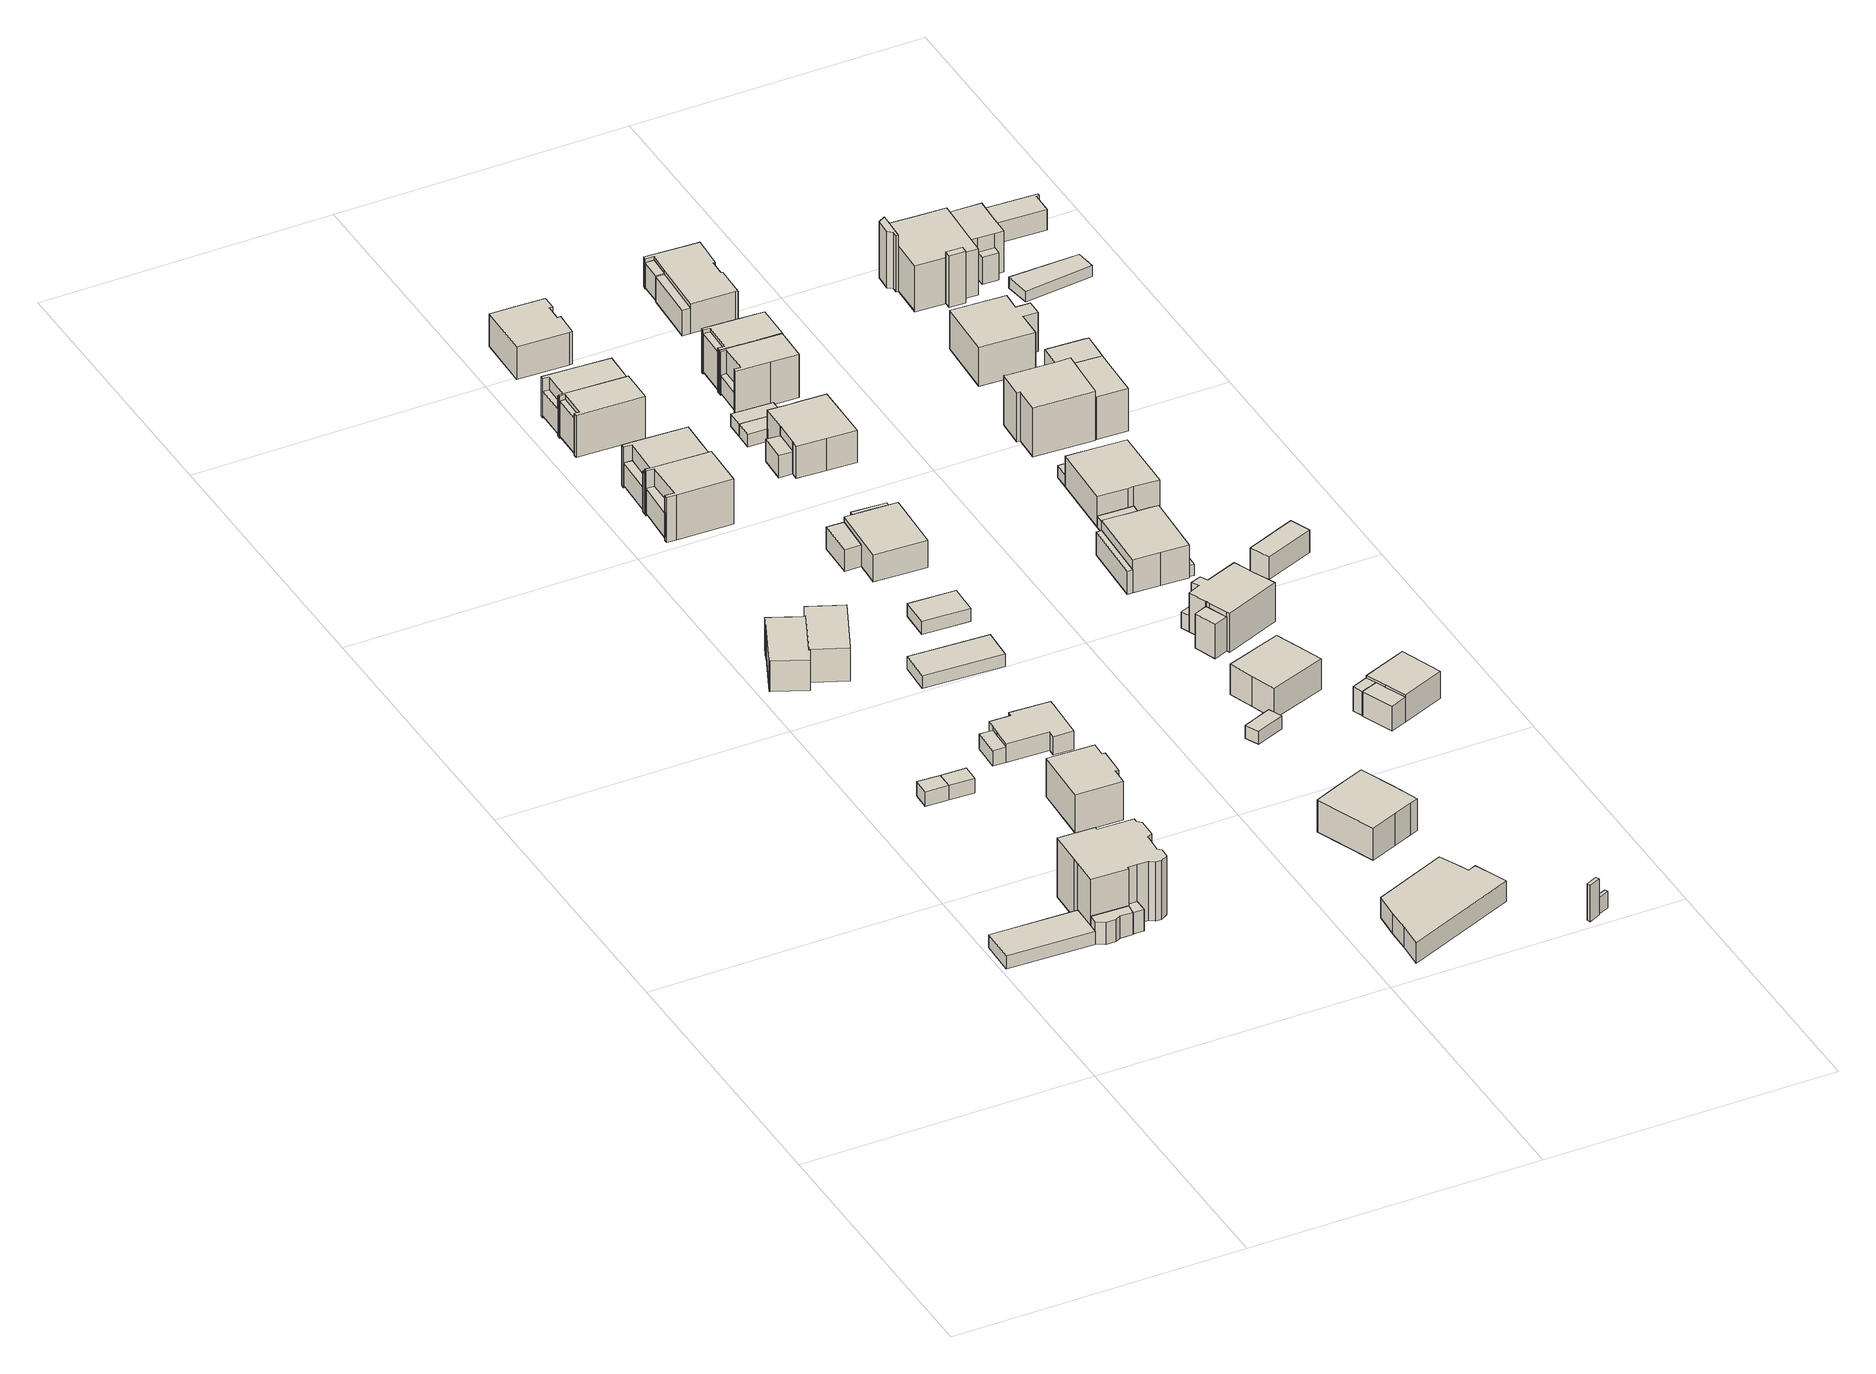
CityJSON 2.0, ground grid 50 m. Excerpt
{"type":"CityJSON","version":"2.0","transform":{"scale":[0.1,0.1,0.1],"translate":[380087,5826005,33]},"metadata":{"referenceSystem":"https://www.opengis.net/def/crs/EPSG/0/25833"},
"CityObjects":{
"building1":{"type":"Building","attributes":{"Gemeindeschluessel":"11000012","BezugspunktDach":"2200","function":"31001_2000","measuredHeight":2.41,"storeysAboveGround":1},"address":[{"country":"Germany","locality":"Berlin","thoroughfareNumber":"12 (1)","thoroughfareName":"Beatestraße"}],"geometry":[{"type":"Solid","lod":"1","boundaries":[[[[0,1,2,3,4]],[[5,6,7,8,9]],[[5,9,4,3]],[[6,5,3,2]],[[7,6,2,1]],[[8,7,1,0]],[[9,8,0,4]]]]}]},
"building2":{"type":"Building","attributes":{"Gemeindeschluessel":"11000012","BezugspunktDach":"2200","function":"51009_1610","measuredHeight":3.93,"storeysAboveGround":0},"address":[{"country":"Germany","locality":"Berlin"}],"geometry":[{"type":"Solid","lod":"1","boundaries":[[[[10,11,12,13,14]],[[15,16,17,18,19]],[[15,19,14,13]],[[16,15,13,12]],[[17,16,12,11]],[[18,17,11,10]],[[19,18,10,14]]]]}]},
"building3":{"type":"Building","attributes":{"Gemeindeschluessel":"11000012","function":"31001_1010"},"address":[{"country":"Germany","locality":"Berlin","thoroughfareNumber":"12","thoroughfareName":"Beatestraße"}],"children":["building3-1","building3-2"]},
"building3-1":{"type":"BuildingPart","attributes":{"BezugspunktDach":"2200","measuredHeight":14.22,"storeysAboveGround":2},"parents":["building3"],"geometry":[{"type":"MultiSurface","lod":"1","boundaries":[[[20,21,22,23,24,25,26,27,28,29,30,31,32,33,34,35,36,37,38,39,40]],[[41,42,43,44,45,46,47,48,49,50,51,52,53,54,55,56,57,58,59,60,61]],[[41,61,40,39]],[[42,41,39,38]],[[43,42,38,37]],[[44,43,37,36]],[[45,44,36,35]],[[46,45,35,34]],[[47,46,34,33]],[[48,47,33,32]],[[49,48,32,31]],[[50,49,31,30]],[[51,50,30,29]],[[52,51,29,28]],[[53,52,28,27]],[[54,53,27,26]],[[55,54,26,25]],[[56,55,25,24]],[[57,56,24,23]],[[58,57,23,22]],[[59,58,22,21]],[[60,59,21,20]],[[62,13,20,40]],[[60,63,60,61]],[[61,60,63,13,62]]]}]},
"building3-2":{"type":"BuildingPart","attributes":{"BezugspunktDach":"2200","measuredHeight":4,"storeysAboveGround":2},"parents":["building3"],"geometry":[{"type":"Solid","lod":"1","boundaries":[[[[64,65,66,14,13,62,67]],[[61,60,68,69,70,71,72]],[[61,72,67,62]],[[68,60,13,14]],[[69,68,14,66]],[[70,69,66,65]],[[71,70,65,64]],[[72,71,64,67]],[[61,62,13,60]]]]}]},
"building4":{"type":"Building","attributes":{"Gemeindeschluessel":"11000012","BezugspunktDach":"2200","function":"51009_1610","measuredHeight":2.63,"storeysAboveGround":0},"address":[{"country":"Germany","locality":"Berlin"}],"geometry":[{"type":"Solid","lod":"1","boundaries":[[[[73,74,75,76]],[[77,78,79,80]],[[77,80,76,75]],[[78,77,75,74]],[[79,78,74,73]],[[80,79,73,76]]]]}]},
"building5":{"type":"Building","attributes":{"Gemeindeschluessel":"11000012","BezugspunktDach":"2200","function":"31001_2000","measuredHeight":2.61,"storeysAboveGround":1},"address":[{"country":"Germany","locality":"Berlin","thoroughfareNumber":"10 (1)","thoroughfareName":"Beatestraße"}],"geometry":[{"type":"Solid","lod":"1","boundaries":[[[[81,82,74,73]],[[78,83,84,79]],[[78,79,73,74]],[[83,78,74,82]],[[84,83,82,81]],[[79,84,81,73]]]]}]},
"building6":{"type":"Building","attributes":{"Gemeindeschluessel":"11000012","BezugspunktDach":"2200","function":"31001_1010","measuredHeight":5.69,"storeysAboveGround":2},"address":[{"country":"Germany","locality":"Berlin","thoroughfareNumber":"9A","thoroughfareName":"Beatestraße"}],"geometry":[{"type":"Solid","lod":"1","boundaries":[[[[85,86,87,88,89,90,91,92,93,94]],[[95,96,97,98,99,100,101,102,103,104]],[[95,104,94,93]],[[96,95,93,92]],[[97,96,92,91]],[[98,97,91,90]],[[99,98,90,89]],[[100,99,89,88]],[[101,100,88,87]],[[102,101,87,86]],[[103,102,86,85]],[[104,103,85,94]]]]}]},
"building7":{"type":"Building","attributes":{"Gemeindeschluessel":"11000012","BezugspunktDach":"2200","function":"31001_1010","measuredHeight":6.08,"storeysAboveGround":2},"address":[{"country":"Germany","locality":"Berlin","thoroughfareNumber":"9","thoroughfareName":"Beatestraße"}],"geometry":[{"type":"Solid","lod":"1","boundaries":[[[[105,106,107,108,109,110,111]],[[112,113,114,115,116,117,118]],[[112,118,111,110]],[[113,112,110,109]],[[114,113,109,108]],[[115,114,108,107]],[[116,115,107,106]],[[117,116,106,105]],[[118,117,105,111]]]]}]},
"building8":{"type":"Building","attributes":{"Gemeindeschluessel":"11000012","BezugspunktDach":"2200","function":"31001_1010","measuredHeight":7.11,"storeysAboveGround":2},"address":[{"country":"Germany","locality":"Berlin","thoroughfareNumber":"11A","thoroughfareName":"Beatestraße"}],"geometry":[{"type":"Solid","lod":"1","boundaries":[[[[119,120,121,122,123,124,125,126]],[[127,128,129,130,131,132,133,134]],[[127,134,126,125]],[[128,127,125,124]],[[129,128,124,123]],[[130,129,123,122]],[[131,130,122,121]],[[132,131,121,120]],[[133,132,120,119]],[[134,133,119,126]]]]}]},
"building9":{"type":"Building","attributes":{"Gemeindeschluessel":"11000012","BezugspunktDach":"2200","function":"51009_1610","measuredHeight":4.64,"storeysAboveGround":0},"address":[{"country":"Germany","locality":"Berlin"}],"geometry":[{"type":"Solid","lod":"1","boundaries":[[[[135,136,137,138]],[[139,140,141,142]],[[139,142,138,137]],[[140,139,137,136]],[[141,140,136,135]],[[142,141,135,138]]]]}]},
"building10":{"type":"Building","attributes":{"Gemeindeschluessel":"11000012","function":"31001_1010"},"address":[{"country":"Germany","locality":"Berlin","thoroughfareNumber":"10","thoroughfareName":"Beatestraße"}],"children":["building10-1","building10-2"]},
"building10-1":{"type":"BuildingPart","attributes":{"BezugspunktDach":"2200","measuredHeight":4.96,"storeysAboveGround":1},"parents":["building10"],"geometry":[{"type":"MultiSurface","lod":"1","boundaries":[[[143,144,145,146,147,148,149,150,151,152,153,154]],[[155,156,157,158,159,160,161,162,163,164,165,166]],[[167,168,154,153]],[[169,167,155,153,152]],[[157,156,152,151]],[[158,157,151,150]],[[159,158,150,149]],[[160,159,149,148]],[[161,160,148,147]],[[162,161,147,146]],[[163,162,146,145]],[[164,163,145,144]],[[165,164,144,143]],[[166,165,143,154]],[[155,166,168,167]],[[156,155,167,169]]]}]},
"building10-2":{"type":"BuildingPart","attributes":{"BezugspunktDach":"2200","measuredHeight":2.73,"storeysAboveGround":1},"parents":["building10"],"geometry":[{"type":"MultiSurface","lod":"1","boundaries":[[[168,169,170,171]],[[172,156,166,173]],[[172,173,171,170]],[[156,172,170,169]],[[173,166,168,171]],[[166,155,167,168]],[[156,169,167,155]]]}]},
"building11":{"type":"Building","attributes":{"Gemeindeschluessel":"11000012","BezugspunktDach":"2200","function":"51009_1610","measuredHeight":4.15,"storeysAboveGround":0},"address":[{"country":"Germany","locality":"Berlin"}],"geometry":[{"type":"Solid","lod":"1","boundaries":[[[[174,175,176,177]],[[178,179,180,181]],[[178,181,177,176]],[[179,178,176,175]],[[180,179,175,174]],[[181,180,174,177]]]]}]},
"building12":{"type":"Building","attributes":{"Gemeindeschluessel":"11000012","BezugspunktDach":"2200","function":"31001_1010","measuredHeight":12.21,"storeysAboveGround":2},"address":[{"country":"Germany","locality":"Berlin","thoroughfareNumber":"7A","thoroughfareName":"Beatestraße"}],"geometry":[{"type":"Solid","lod":"1","boundaries":[[[[182,183,184,185,186,187,188,189,190,191]],[[192,193,194,195,196,197,198,199,200,201]],[[192,201,191,190]],[[193,192,190,189]],[[194,193,189,188]],[[195,194,188,187]],[[196,195,187,186]],[[197,196,186,185]],[[198,197,185,184]],[[199,198,184,183]],[[200,199,183,182]],[[201,200,182,191]]]]}]},
"building13":{"type":"Building","attributes":{"Gemeindeschluessel":"11000012","BezugspunktDach":"2200","function":"51009_1610","measuredHeight":6.47,"storeysAboveGround":0},"address":[{"country":"Germany","locality":"Berlin"}],"geometry":[{"type":"Solid","lod":"1","boundaries":[[[[202,203,204,205]],[[206,207,208,209]],[[206,209,205,204]],[[207,206,204,203]],[[208,207,203,202]],[[209,208,202,205]]]]}]},
"building14":{"type":"Building","attributes":{"Gemeindeschluessel":"11000012","BezugspunktDach":"2200","function":"51009_1610","measuredHeight":4.48,"storeysAboveGround":0},"address":[{"country":"Germany","locality":"Berlin"}],"geometry":[{"type":"Solid","lod":"1","boundaries":[[[[210,211,212,213]],[[214,215,216,217]],[[214,217,213,212]],[[215,214,212,211]],[[216,215,211,210]],[[217,216,210,213]]]]}]},
"building15":{"type":"Building","attributes":{"Gemeindeschluessel":"11000012","BezugspunktDach":"2200","function":"31001_2463","measuredHeight":2.32,"storeysAboveGround":1},"address":[{"country":"Germany","locality":"Berlin","thoroughfareNumber":"9 (1)","thoroughfareName":"Beatestraße"}],"geometry":[{"type":"Solid","lod":"1","boundaries":[[[[218,219,220,221]],[[222,223,224,225]],[[222,225,221,220]],[[223,222,220,219]],[[224,223,219,218]],[[225,224,218,221]]]]}]},
"building16":{"type":"Building","attributes":{"Gemeindeschluessel":"11000012","BezugspunktDach":"2200","function":"31001_1010","measuredHeight":10.35,"storeysAboveGround":2},"address":[{"country":"Germany","locality":"Berlin","thoroughfareNumber":"7B","thoroughfareName":"Beatestraße"}],"geometry":[{"type":"Solid","lod":"1","boundaries":[[[[226,227,228,229,230,231,232,233,234,235,236]],[[237,238,239,240,241,242,243,244,198,245,196]],[[237,196,236,235]],[[238,237,235,234]],[[239,238,234,233]],[[240,239,233,232]],[[241,240,232,231]],[[242,241,231,230]],[[243,242,230,229]],[[244,243,229,228]],[[198,244,228,227]],[[245,198,227,226]],[[196,245,226,236]]]]}]},
"building17":{"type":"Building","attributes":{"Gemeindeschluessel":"11000012","BezugspunktDach":"2200","function":"31001_1010","measuredHeight":7.8,"storeysAboveGround":1},"address":[{"country":"Germany","locality":"Berlin","thoroughfareNumber":"6A","thoroughfareName":"Beatestraße"}],"geometry":[{"type":"Solid","lod":"1","boundaries":[[[[246,247,248,249,250,251,252,253]],[[254,255,256,257,258,259,260,261]],[[254,261,253,252]],[[255,254,252,251]],[[256,255,251,250]],[[257,256,250,249]],[[258,257,249,248]],[[259,258,248,247]],[[260,259,247,246]],[[261,260,246,253]]]]}]},
"building18":{"type":"Building","attributes":{"Gemeindeschluessel":"11000012","BezugspunktDach":"2200","function":"31001_1010","measuredHeight":9.21,"storeysAboveGround":1},"address":[{"country":"Germany","locality":"Berlin","thoroughfareNumber":"6","thoroughfareName":"Beatestraße"}],"geometry":[{"type":"Solid","lod":"1","boundaries":[[[[262,263,264,265,266,267,268,269,270,271]],[[272,273,274,275,276,277,278,259,279,258]],[[272,258,271,270]],[[273,272,270,269]],[[274,273,269,268]],[[275,274,268,267]],[[276,275,267,266]],[[277,276,266,265]],[[278,277,265,264]],[[259,278,264,263]],[[279,259,263,262]],[[258,279,262,271]]]]}]},
"building19":{"type":"Building","attributes":{"Gemeindeschluessel":"11000012","BezugspunktDach":"2200","function":"31001_2463","measuredHeight":2.37,"storeysAboveGround":1},"address":[{"country":"Germany","locality":"Berlin","thoroughfareNumber":"9 (2)","thoroughfareName":"Beatestraße"}],"geometry":[{"type":"Solid","lod":"1","boundaries":[[[[280,281,282,283]],[[284,285,286,287]],[[284,287,283,282]],[[285,284,282,281]],[[286,285,281,280]],[[287,286,280,283]]]]}]},
"building20":{"type":"Building","attributes":{"Gemeindeschluessel":"11000012","BezugspunktDach":"2200","function":"31001_3065","measuredHeight":4.35,"storeysAboveGround":1},"address":[{"country":"Germany","locality":"Berlin","thoroughfareNumber":"29","thoroughfareName":"Beatestraße"}],"geometry":[{"type":"Solid","lod":"1","boundaries":[[[[288,289,290,291,292,293,294,295,296,297]],[[298,299,300,301,302,303,304,305,306,307]],[[298,307,297,296]],[[299,298,296,295]],[[300,299,295,294]],[[301,300,294,293]],[[302,301,293,292]],[[303,302,292,291]],[[304,303,291,290]],[[305,304,290,289]],[[306,305,289,288]],[[307,306,288,297]]]]}]},
"building21":{"type":"Building","attributes":{"Gemeindeschluessel":"11000012","BezugspunktDach":"2200","function":"31001_1010","measuredHeight":7.68,"storeysAboveGround":1},"address":[{"country":"Germany","locality":"Berlin","thoroughfareNumber":"5","thoroughfareName":"Beatestraße"}],"geometry":[{"type":"Solid","lod":"1","boundaries":[[[[308,309,310,311,312,313,314,315,316,317]],[[318,319,320,321,322,323,324,325,326,327]],[[318,327,317,316]],[[319,318,316,315]],[[320,319,315,314]],[[321,320,314,313]],[[322,321,313,312]],[[323,322,312,311]],[[324,323,311,310]],[[325,324,310,309]],[[326,325,309,308]],[[327,326,308,317]]]]}]},
"building22":{"type":"Building","attributes":{"Gemeindeschluessel":"11000012","function":"31001_1010"},"address":[{"country":"Germany","locality":"Berlin","thoroughfareNumber":"8B","thoroughfareName":"Beatestraße"}],"children":["building22-1","building22-2"]},
"building22-1":{"type":"BuildingPart","attributes":{"BezugspunktDach":"2200","measuredHeight":5.86,"storeysAboveGround":1},"parents":["building22"],"geometry":[{"type":"Solid","lod":"1","boundaries":[[[[328,329,330,331,332]],[[333,334,335,336,337]],[[333,337,332,331],[338,339,340,333]],[[334,333,331,330]],[[335,334,330,329]],[[336,335,329,328]],[[337,336,328,332]],[[338,333,340,339]]]]}]},
"building22-2":{"type":"BuildingPart","attributes":{"BezugspunktDach":"2200","measuredHeight":3.99,"storeysAboveGround":1},"parents":["building22"],"geometry":[{"type":"Solid","lod":"1","boundaries":[[[[339,338,341,342]],[[343,333,340,344]],[[343,344,342,341]],[[333,343,341,338]],[[344,340,339,342]],[[340,333,338,339]]]]}]},
"building23":{"type":"Building","attributes":{"Gemeindeschluessel":"11000012","BezugspunktDach":"2200","function":"31001_1010","measuredHeight":7.15,"storeysAboveGround":1},"address":[{"country":"Germany","locality":"Berlin","thoroughfareNumber":"30","thoroughfareName":"Beatestraße"}],"geometry":[{"type":"Solid","lod":"1","boundaries":[[[[345,346,347,348,349,350,351,352]],[[353,354,355,356,357,358,359,360]],[[353,360,352,351]],[[354,353,351,350]],[[355,354,350,349]],[[356,355,349,348]],[[357,356,348,347]],[[358,357,347,346]],[[359,358,346,345]],[[360,359,345,352]]]]}]},
"building24":{"type":"Building","attributes":{"Gemeindeschluessel":"11000012","BezugspunktDach":"2200","function":"31001_2463","measuredHeight":2.2,"storeysAboveGround":1},"address":[{"country":"Germany","locality":"Berlin","thoroughfareNumber":"8B (1)","thoroughfareName":"Beatestraße"}],"geometry":[{"type":"Solid","lod":"1","boundaries":[[[[361,362,363,364]],[[365,366,367,368]],[[365,368,364,363]],[[366,365,363,362]],[[367,366,362,361]],[[368,367,361,364]]]]}]},
"building25":{"type":"Building","attributes":{"Gemeindeschluessel":"11000012","BezugspunktDach":"2200","function":"31001_2463","measuredHeight":2.31,"storeysAboveGround":1},"address":[{"country":"Germany","locality":"Berlin","thoroughfareNumber":"7 (1)","thoroughfareName":"Beatestraße"}],"geometry":[{"type":"Solid","lod":"1","boundaries":[[[[369,370,371,372,373]],[[374,375,376,377,378]],[[374,378,373,372]],[[375,374,372,371]],[[376,375,371,370]],[[377,376,370,369]],[[378,377,369,373]]]]}]},
"building26":{"type":"Building","attributes":{"Gemeindeschluessel":"11000012","BezugspunktDach":"2200","function":"31001_2463","measuredHeight":2.32,"storeysAboveGround":1},"address":[{"country":"Germany","locality":"Berlin","thoroughfareNumber":"6C (1)","thoroughfareName":"Beatestraße"}],"geometry":[{"type":"Solid","lod":"1","boundaries":[[[[371,379,380,372]],[[381,382,375,374]],[[381,374,372,380]],[[382,381,380,379]],[[375,382,379,371]],[[374,375,371,372]]]]}]},
"building27":{"type":"Building","attributes":{"Gemeindeschluessel":"11000012","function":"31001_1010"},"address":[{"country":"Germany","locality":"Berlin","thoroughfareNumber":"7","thoroughfareName":"Beatestraße"}],"children":["building27-1","building27-2"]},
"building27-1":{"type":"BuildingPart","attributes":{"BezugspunktDach":"2200","measuredHeight":7.81,"storeysAboveGround":1},"parents":["building27"],"geometry":[{"type":"MultiSurface","lod":"1","boundaries":[[[383,384,385,386,387,388,389,390,391,392,393]],[[394,395,396,397,398,399,400,401,402,403,404]],[[394,404,393,392]],[[395,394,392,391]],[[405,406,395,391,390]],[[397,396,390,389]],[[398,397,389,388]],[[399,398,388,387]],[[400,399,387,386]],[[401,400,386,385]],[[402,401,385,384]],[[403,402,384,383]],[[404,403,383,393]],[[396,395,406,405]]]}]},
"building27-2":{"type":"BuildingPart","attributes":{"BezugspunktDach":"2200","measuredHeight":4.12,"storeysAboveGround":1},"parents":["building27"],"geometry":[{"type":"Solid","lod":"1","boundaries":[[[[407,406,405,408,409,410]],[[411,397,396,395,394,412]],[[411,412,410,409]],[[397,411,409,408]],[[396,397,408,405]],[[394,395,406,407]],[[412,394,407,410]],[[395,396,405,406]]]]}]},
"building28":{"type":"Building","attributes":{"Gemeindeschluessel":"11000012","BezugspunktDach":"2200","function":"31001_2463","measuredHeight":2.37,"storeysAboveGround":1},"address":[{"country":"Germany","locality":"Berlin","thoroughfareNumber":"32 (2)","thoroughfareName":"Beatestraße"}],"geometry":[{"type":"Solid","lod":"1","boundaries":[[[[413,414,415,416]],[[417,418,419,420]],[[417,420,416,415]],[[418,417,415,414]],[[419,418,414,413]],[[420,419,413,416]]]]}]},
"building29":{"type":"Building","attributes":{"Gemeindeschluessel":"11000012","BezugspunktDach":"2200","function":"51009_1610","measuredHeight":3.34,"storeysAboveGround":0},"address":[{"country":"Germany","locality":"Berlin"}],"geometry":[{"type":"Solid","lod":"1","boundaries":[[[[421,422,423,424]],[[425,426,427,428]],[[425,428,424,423]],[[426,425,423,422]],[[427,426,422,421]],[[428,427,421,424]]]]}]},
"building30":{"type":"Building","attributes":{"Gemeindeschluessel":"11000012","BezugspunktDach":"2200","function":"51009_1610","measuredHeight":6.64,"storeysAboveGround":0},"address":[{"country":"Germany","locality":"Berlin"}],"geometry":[{"type":"Solid","lod":"1","boundaries":[[[[429,430,431,432]],[[433,434,435,436]],[[433,436,432,431]],[[434,433,431,430]],[[435,434,430,429]],[[436,435,429,432]]]]}]},
"building31":{"type":"Building","attributes":{"Gemeindeschluessel":"11000012","BezugspunktDach":"2200","function":"51009_1610","measuredHeight":7.05,"storeysAboveGround":0},"address":[{"country":"Germany","locality":"Berlin"}],"geometry":[{"type":"Solid","lod":"1","boundaries":[[[[437,438,439,440]],[[441,442,443,444]],[[441,444,440,439]],[[442,441,439,438]],[[443,442,438,437]],[[444,443,437,440]]]]}]},
"building32":{"type":"Building","attributes":{"Gemeindeschluessel":"11000012","BezugspunktDach":"2200","function":"51009_1610","measuredHeight":3,"storeysAboveGround":0},"address":[{"country":"Germany","locality":"Berlin"}],"geometry":[{"type":"Solid","lod":"1","boundaries":[[[[445,446,447,448]],[[449,450,451,452]],[[449,452,448,447]],[[450,449,447,446]],[[451,450,446,445]],[[452,451,445,448]]]]}]},
"building33":{"type":"Building","attributes":{"Gemeindeschluessel":"11000012","BezugspunktDach":"2200","function":"31001_1010","measuredHeight":9.3,"storeysAboveGround":1},"address":[{"country":"Germany","locality":"Berlin","thoroughfareNumber":"6C","thoroughfareName":"Beatestraße"}],"geometry":[{"type":"Solid","lod":"1","boundaries":[[[[453,454,455,456,457,458,459,460,461,462]],[[463,464,465,466,467,468,469,470,471,472]],[[463,472,462,461]],[[464,463,461,460]],[[465,464,460,459]],[[466,465,459,458]],[[467,466,458,457]],[[468,467,457,456]],[[469,468,456,455]],[[470,469,455,454]],[[471,470,454,453]],[[472,471,453,462]]]]}]},
"building34":{"type":"Building","attributes":{"Gemeindeschluessel":"11000012","BezugspunktDach":"2200","function":"31001_1010","measuredHeight":9.38,"storeysAboveGround":1},"address":[{"country":"Germany","locality":"Berlin","thoroughfareNumber":"6B","thoroughfareName":"Beatestraße"}],"geometry":[{"type":"Solid","lod":"1","boundaries":[[[[473,474,475,476,477,478,479,480,481,482]],[[483,484,485,486,487,488,489,469,468,467]],[[483,467,482,481]],[[484,483,481,480]],[[485,484,480,479]],[[486,485,479,478]],[[487,486,478,477]],[[488,487,477,476]],[[489,488,476,475]],[[469,489,475,474]],[[468,469,474,473]],[[467,468,473,482]]]]}]},
"building35":{"type":"Building","attributes":{"Gemeindeschluessel":"11000012","BezugspunktDach":"2200","function":"51009_1610","measuredHeight":3.35,"storeysAboveGround":0},"address":[{"country":"Germany","locality":"Berlin"}],"geometry":[{"type":"Solid","lod":"1","boundaries":[[[[490,491,492,493]],[[494,495,496,497]],[[494,497,493,492]],[[495,494,492,491]],[[496,495,491,490]],[[497,496,490,493]]]]}]},
"building36":{"type":"Building","attributes":{"Gemeindeschluessel":"11000012","BezugspunktDach":"2200","function":"31001_1010","measuredHeight":7.35,"storeysAboveGround":1},"address":[{"country":"Germany","locality":"Berlin","thoroughfareNumber":"32","thoroughfareName":"Beatestraße"}],"geometry":[{"type":"Solid","lod":"1","boundaries":[[[[498,499,500,501,502,503,504,505]],[[496,495,506,507,508,509,510,511]],[[496,511,505,504]],[[495,496,504,503]],[[506,495,503,502]],[[507,506,502,501]],[[508,507,501,500]],[[509,508,500,499]],[[510,509,499,498]],[[511,510,498,505]]]]}]},
"building37":{"type":"Building","attributes":{"Gemeindeschluessel":"11000012","BezugspunktDach":"2200","function":"51009_1610","measuredHeight":3,"storeysAboveGround":0},"address":[{"country":"Germany","locality":"Berlin"}],"geometry":[{"type":"Solid","lod":"1","boundaries":[[[[512,513,514,515]],[[516,517,518,519]],[[516,519,515,514]],[[517,516,514,513]],[[518,517,513,512]],[[519,518,512,515]]]]}]},
"building38":{"type":"Building","attributes":{"Gemeindeschluessel":"11000012","BezugspunktDach":"2200","function":"51009_1610","measuredHeight":4.17,"storeysAboveGround":0},"address":[{"country":"Germany","locality":"Berlin"}],"geometry":[{"type":"Solid","lod":"1","boundaries":[[[[520,521,522,523]],[[524,525,526,527]],[[524,527,523,522]],[[525,524,522,521]],[[526,525,521,520]],[[527,526,520,523]]]]}]},
"building39":{"type":"Building","attributes":{"Gemeindeschluessel":"11000012","BezugspunktDach":"2200","function":"51009_1610","measuredHeight":4.67,"storeysAboveGround":0},"address":[{"country":"Germany","locality":"Berlin"}],"geometry":[{"type":"Solid","lod":"1","boundaries":[[[[528,529,530,531]],[[532,533,534,535]],[[532,535,531,530]],[[533,532,530,529]],[[534,533,529,528]],[[535,534,528,531]]]]}]},
"building40":{"type":"Building","attributes":{"Gemeindeschluessel":"11000012","function":"31001_1010"},"address":[{"country":"Germany","locality":"Berlin","thoroughfareNumber":"5A","thoroughfareName":"Beatestraße"}],"children":["building40-1","building40-2"]},
"building40-1":{"type":"BuildingPart","attributes":{"BezugspunktDach":"2200","measuredHeight":7.47,"storeysAboveGround":1},"parents":["building40"],"geometry":[{"type":"MultiSurface","lod":"1","boundaries":[[[536,537,538,539,540,541,542,543,544,545,546,547,548,549]],[[550,551,552,553,554,555,556,557,558,559,560,561,562,563]],[[550,563,549,548]],[[551,550,548,547]],[[552,551,547,546]],[[553,552,546,545]],[[554,553,545,544]],[[555,554,544,543]],[[556,555,543,542]],[[557,556,542,541]],[[558,557,541,540]],[[559,558,540,539]],[[560,559,539,538]],[[564,565,560,538,537]],[[562,561,537,536]],[[563,562,536,549]],[[561,560,565,564]]]}]},
"building40-2":{"type":"BuildingPart","attributes":{"BezugspunktDach":"2200","measuredHeight":4.68,"storeysAboveGround":1},"parents":["building40"],"geometry":[{"type":"Solid","lod":"1","boundaries":[[[[565,564,566,567]],[[568,561,560,569]],[[568,569,567,566]],[[561,568,566,564]],[[569,560,565,567]],[[560,561,564,565]]]]}]},
"building41":{"type":"Building","attributes":{"Gemeindeschluessel":"11000012","function":"31001_1010"},"address":[{"country":"Germany","locality":"Berlin","thoroughfareNumber":"32A","thoroughfareName":"Beatestraße"}],"children":["building41-1","building41-2"]},
"building41-1":{"type":"BuildingPart","attributes":{"BezugspunktDach":"2200","measuredHeight":9.22,"storeysAboveGround":1},"parents":["building41"],"geometry":[{"type":"MultiSurface","lod":"1","boundaries":[[[570,571,572,573,574,575,576,577,578,579,580,581,582]],[[517,516,583,584,585,586,587,588,589,590,591,592,518]],[[517,518,582,581]],[[516,517,581,580]],[[583,516,580,579]],[[584,583,579,578]],[[585,584,578,577]],[[586,585,577,576]],[[587,586,576,575]],[[588,587,575,574]],[[589,588,574,573]],[[593,594,573,572]],[[595,593,590,572,571]],[[596,595,591,571,570]],[[518,592,570,582]],[[590,589,594,593]],[[591,597,590,593,595]],[[598,592,591,595,596]]]}]},
"building41-2":{"type":"BuildingPart","attributes":{"BezugspunktDach":"2200","measuredHeight":6.33,"storeysAboveGround":1},"parents":["building41"],"geometry":[{"type":"MultiSurface","lod":"1","boundaries":[[[599,594,595,596,600]],[[592,591,589,601,602]],[[592,602,600,596]],[[589,590,589,594]],[[601,589,594,599]],[[602,601,599,600]],[[603,591,592,596,595]],[[594,589,590,593]],[[591,604,595,593,590]]]}]},
"building42":{"type":"Building","attributes":{"Gemeindeschluessel":"11000012","BezugspunktDach":"2200","function":"51009_1610","measuredHeight":4.47,"storeysAboveGround":0},"address":[{"country":"Germany","locality":"Berlin"}],"geometry":[{"type":"Solid","lod":"1","boundaries":[[[[605,606,607,608]],[[609,610,611,612]],[[609,612,608,607]],[[610,609,607,606]],[[611,610,606,605]],[[612,611,605,608]]]]}]},
"building43":{"type":"Building","attributes":{"Gemeindeschluessel":"11000012","BezugspunktDach":"2200","function":"31001_1010","measuredHeight":8.41,"storeysAboveGround":1},"address":[{"country":"Germany","locality":"Berlin","thoroughfareNumber":"33A","thoroughfareName":"Beatestraße"}],"geometry":[{"type":"Solid","lod":"1","boundaries":[[[[613,614,615,616,617,618,619,620]],[[525,621,622,623,624,625,626,526]],[[525,526,620,619]],[[621,525,619,618]],[[622,621,618,617]],[[623,622,617,616]],[[624,623,616,615]],[[625,624,615,614]],[[626,625,614,613]],[[526,626,613,620]]]]}]},
"building44":{"type":"Building","attributes":{"Gemeindeschluessel":"11000012","BezugspunktDach":"2200","function":"31001_2463","measuredHeight":2.1,"storeysAboveGround":1},"address":[{"country":"Germany","locality":"Berlin","thoroughfareNumber":"33A (1)","thoroughfareName":"Beatestraße"}],"geometry":[{"type":"Solid","lod":"1","boundaries":[[[[627,628,629,630]],[[631,632,633,621]],[[631,621,630,629]],[[632,631,629,628]],[[633,632,628,627]],[[621,633,627,630]]]]}]},
"building45":{"type":"Building","attributes":{"Gemeindeschluessel":"11000012","function":"31001_1010"},"address":[{"country":"Germany","locality":"Berlin","thoroughfareNumber":"31","thoroughfareName":"Beatestraße"}],"children":["building45-1","building45-2"]},
"building45-1":{"type":"BuildingPart","attributes":{"BezugspunktDach":"2200","measuredHeight":5.34,"storeysAboveGround":1},"parents":["building45"],"geometry":[{"type":"MultiSurface","lod":"1","boundaries":[[[634,635,636,637,638]],[[639,640,641,642,643]],[[639,643,638,637]],[[640,639,637,636]],[[641,640,636,635]],[[644,645,635,634]],[[643,646,606,644,634,638]],[[642,641,645,644]],[[642,644,606,646]]]}]},
"building45-2":{"type":"BuildingPart","attributes":{"BezugspunktDach":"2200","measuredHeight":4.61,"storeysAboveGround":1},"parents":["building45"],"geometry":[{"type":"MultiSurface","lod":"1","boundaries":[[[647,645,606,605]],[[646,641,648,649]],[[646,649,605,606]],[[648,641,645,647]],[[649,648,647,605]],[[641,642,644,645]],[[646,606,644,642]]]}]},
"building46":{"type":"Building","attributes":{"Gemeindeschluessel":"11000012","BezugspunktDach":"2200","function":"31001_2463","measuredHeight":2.13,"storeysAboveGround":1},"address":[{"country":"Germany","locality":"Berlin","thoroughfareNumber":"34 (2)","thoroughfareName":"Beatestraße"}],"geometry":[{"type":"Solid","lod":"1","boundaries":[[[[628,650,651,629]],[[652,653,632,631]],[[652,631,629,651]],[[653,652,651,650]],[[632,653,650,628]],[[631,632,628,629]]]]}]},
"building47":{"type":"Building","attributes":{"Gemeindeschluessel":"11000012","BezugspunktDach":"2200","function":"51009_1610","measuredHeight":2.02,"storeysAboveGround":0},"address":[{"country":"Germany","locality":"Berlin"}],"geometry":[{"type":"Solid","lod":"1","boundaries":[[[[654,655,656,657]],[[658,659,660,661]],[[658,661,657,656]],[[659,658,656,655]],[[660,659,655,654]],[[661,660,654,657]]]]}]},
"building48":{"type":"Building","attributes":{"Gemeindeschluessel":"11000012","BezugspunktDach":"2200","function":"31001_1010","measuredHeight":7.85,"storeysAboveGround":1},"address":[{"country":"Germany","locality":"Berlin","thoroughfareNumber":"34","thoroughfareName":"Beatestraße"}],"geometry":[{"type":"Solid","lod":"1","boundaries":[[[[662,663,664,665,666,667,668]],[[669,670,671,672,653,673,652]],[[669,652,668,667]],[[670,669,667,666]],[[671,670,666,665]],[[672,671,665,664]],[[653,672,664,663]],[[673,653,663,662]],[[652,673,662,668]]]]}]},
"building49":{"type":"Building","attributes":{"Gemeindeschluessel":"11000012","BezugspunktDach":"2200","function":"31001_2463","measuredHeight":2.2,"storeysAboveGround":1},"address":[{"country":"Germany","locality":"Berlin","thoroughfareNumber":"34 (1)","thoroughfareName":"Beatestraße"}],"geometry":[{"type":"Solid","lod":"1","boundaries":[[[[674,675,676,677]],[[678,679,680,669]],[[678,669,677,676]],[[679,678,676,675]],[[680,679,675,674]],[[669,680,674,677]]]]}]},
"building50":{"type":"Building","attributes":{"Gemeindeschluessel":"11000012","BezugspunktDach":"2200","function":"31001_2463","measuredHeight":4.71,"storeysAboveGround":1},"address":[{"country":"Germany","locality":"Berlin","thoroughfareNumber":"32A (1)","thoroughfareName":"Beatestraße"}],"geometry":[{"type":"Solid","lod":"1","boundaries":[[[[681,682,683,684,685]],[[686,687,688,689,690]],[[686,690,685,684]],[[687,686,684,683]],[[688,687,683,682]],[[689,688,682,681]],[[690,689,681,685]]]]}]},
"building51":{"type":"Building","attributes":{"Gemeindeschluessel":"11000012","function":"31001_1010"},"address":[{"country":"Germany","locality":"Berlin","thoroughfareNumber":"35","thoroughfareName":"Beatestraße"}],"children":["building51-1","building51-2"]},
"building51-1":{"type":"BuildingPart","attributes":{"BezugspunktDach":"2200","measuredHeight":10.99,"storeysAboveGround":2},"parents":["building51"],"geometry":[{"type":"MultiSurface","lod":"1","boundaries":[[[691,692,693,694,695,696,697,698,699,700,701]],[[702,703,704,705,706,707,708,709,710,711,712]],[[702,712,701,700]],[[703,702,700,699]],[[704,703,699,698]],[[705,704,698,697]],[[706,705,697,696]],[[713,714,715,696,695]],[[707,706,716,717]],[[708,707,695,694],[718,719,713,717]],[[709,708,694,693]],[[710,709,693,692]],[[711,710,692,691]],[[712,711,691,701]],[[717,716,715,714,713]],[[713,719,718,717]]]}]},
"building51-2":{"type":"BuildingPart","attributes":{"BezugspunktDach":"2200","measuredHeight":7.79,"storeysAboveGround":2},"parents":["building51"],"geometry":[{"type":"MultiSurface","lod":"1","boundaries":[[[720,721,722,723,714,719]],[[716,724,725,726,727,718]],[[724,716,714,723]],[[725,724,723,722]],[[726,725,722,721]],[[727,726,721,720]],[[718,727,720,719]],[[716,717,713,714]],[[718,719,713,717]]]}]},
"building52":{"type":"Building","attributes":{"Gemeindeschluessel":"11000012","BezugspunktDach":"2200","function":"31001_1010","measuredHeight":7.16,"storeysAboveGround":2},"address":[{"country":"Germany","locality":"Berlin","thoroughfareNumber":"36","thoroughfareName":"Beatestraße"}],"geometry":[{"type":"Solid","lod":"1","boundaries":[[[[728,729,730,731,732,733,734,735]],[[736,737,738,739,740,741,742,743]],[[736,743,735,734]],[[737,736,734,733]],[[738,737,733,732]],[[739,738,732,731]],[[740,739,731,730]],[[741,740,730,729]],[[742,741,729,728]],[[743,742,728,735]]]]}]},
"building53":{"type":"Building","attributes":{"Gemeindeschluessel":"11000012","BezugspunktDach":"2200","function":"31001_2463","measuredHeight":7.88,"storeysAboveGround":1},"address":[{"country":"Germany","locality":"Berlin","thoroughfareNumber":"35 (1)","thoroughfareName":"Beatestraße"}],"geometry":[{"type":"Solid","lod":"1","boundaries":[[[[744,714,723,745,746,747,748,749]],[[750,751,752,753,754,755,756,757]],[[750,757,749,748]],[[751,750,748,747]],[[752,751,747,746]],[[753,752,746,745]],[[754,753,745,723]],[[755,754,723,714]],[[756,755,714,744]],[[757,756,744,749]]]]}]},
"building54":{"type":"Building","attributes":{"Gemeindeschluessel":"11000012","BezugspunktDach":"2200","function":"51009_1610","measuredHeight":9.53,"storeysAboveGround":0},"address":[{"country":"Germany","locality":"Berlin"}],"geometry":[{"type":"Solid","lod":"1","boundaries":[[[[758,759,760,761]],[[762,763,764,765]],[[762,765,761,760]],[[763,762,760,759]],[[764,763,759,758]],[[765,764,758,761]]]]}]},
"building55":{"type":"Building","attributes":{"Gemeindeschluessel":"11000012","function":"31001_1010"},"address":[{"country":"Germany","locality":"Berlin","thoroughfareNumber":"37","thoroughfareName":"Beatestraße"}],"children":["building55-1","building55-2","building55-3"]},
"building55-1":{"type":"BuildingPart","attributes":{"BezugspunktDach":"2200","measuredHeight":10.71,"storeysAboveGround":2},"parents":["building55"],"geometry":[{"type":"MultiSurface","lod":"1","boundaries":[[[766,767,768,769,770,771,772]],[[773,774,775,776,777,778,779]],[[773,779,772,780,781,782,783,771]],[[774,773,771,770]],[[775,774,770,769]],[[776,775,769,768]],[[777,776,768,767]],[[778,777,767,766]],[[779,778,766,772]],[[783,782,781,780]]]}]},
"building55-2":{"type":"BuildingPart","attributes":{"BezugspunktDach":"2200","measuredHeight":8.87,"storeysAboveGround":2},"parents":["building55"],"geometry":[{"type":"Solid","lod":"1","boundaries":[[[[784,785,786,787,788,789,790,791]],[[775,792,793,794,795,796,776,797]],[[775,797,791,790]],[[792,775,790,789]],[[793,792,789,788]],[[794,793,788,787]],[[795,794,787,786]],[[796,795,786,785]],[[776,796,785,784]],[[797,776,784,791]]]]}]},
"building55-3":{"type":"BuildingPart","attributes":{"BezugspunktDach":"2200","measuredHeight":10.34,"storeysAboveGround":2},"parents":["building55"],"geometry":[{"type":"MultiSurface","lod":"1","boundaries":[[[798,799,800,801,802,803]],[[804,782,781,805,806,807]],[[804,807,803,802]],[[782,804,802,801]],[[780,783,801,800]],[[805,781,800,799]],[[806,805,799,798]],[[807,806,798,803]],[[781,782,783,780]]]}]},
"building56":{"type":"Building","attributes":{"Gemeindeschluessel":"11000012","BezugspunktDach":"2200","function":"51009_1610","measuredHeight":4.98,"storeysAboveGround":0},"address":[{"country":"Germany","locality":"Berlin"}],"geometry":[{"type":"Solid","lod":"1","boundaries":[[[[808,809,810,811]],[[796,795,812,813]],[[796,813,811,810]],[[795,796,810,809]],[[812,795,809,808]],[[813,812,808,811]]]]}]},
"building57":{"type":"Building","attributes":{"Gemeindeschluessel":"11000012","BezugspunktDach":"2200","function":"31001_2000","measuredHeight":2.07,"storeysAboveGround":1},"address":[{"country":"Germany","locality":"Berlin","thoroughfareNumber":"37 (1)","thoroughfareName":"Beatestraße"}],"geometry":[{"type":"Solid","lod":"1","boundaries":[[[[814,815,816,817]],[[818,819,820,821]],[[818,821,817,816]],[[819,818,816,815]],[[820,819,815,814]],[[821,820,814,817]]]]}]},
"building58":{"type":"Building","attributes":{"Gemeindeschluessel":"11000012","BezugspunktDach":"2200","function":"31001_2000","measuredHeight":3.77,"storeysAboveGround":1},"address":[{"country":"Germany","locality":"Berlin","thoroughfareNumber":"37 (2)","thoroughfareName":"Beatestraße"}],"geometry":[{"type":"Solid","lod":"1","boundaries":[[[[822,823,824,825,826,827]],[[828,829,830,831,832,833]],[[828,833,827,826]],[[829,828,826,825]],[[830,829,825,824]],[[831,830,824,823]],[[832,831,823,822]],[[833,832,822,827]]]]}]}
},
"vertices":[
[155,299,29],[156,315,29],[157,360,29],[9,365,29],[7,304,29],[9,365,5],[157,360,5],[156,315,5],[155,299,5],[7,304,5],
[235,294,47],[235,317,47],[219,317,47],[219,313,47],[217,295,47],[219,313,7],[219,317,7],[235,317,7],[235,294,7],[217,295,7],
[219,313,115],[219,317,115],[235,317,115],[254,316,115],[263,310,115],[273,310,115],[285,317,115],[286,334,115],[280,339,115],[282,370,115],[282,373,115],[291,378,115],[292,410,115],[285,417,115],[285,424,115],[223,426,115],[223,431,115],[160,433,115],[158,373,115],[157,360,115],[156,315,115],[157,360,6],[158,373,6],[160,433,6],[223,431,6],[223,426,6],[285,424,6],[285,417,6],[292,410,6],[291,378,6],[282,373,6],[282,370,6],[280,339,6],[286,334,6],[285,317,6],[273,310,6],[263,310,6],[254,316,6],[235,317,6],[219,317,6],[219,313,6],[156,315,6],[156,315,47],[219,313,37],
[169,290,47],[186,290,47],[195,295,47],[155,299,47],[217,295,6],[195,295,6],[186,290,6],[169,290,6],[155,299,6],
[130,731,32],[130,760,32],[92,762,32],[91,733,32],[92,762,5],[130,760,5],[130,731,5],[91,733,5],
[173,729,32],[174,759,32],[174,759,5],[173,729,5],
[12,1089,73],[67,1064,73],[78,1086,73],[76,1087,73],[112,1166,73],[110,1167,73],[56,1192,73],[46,1170,73],[47,1169,73],[11,1090,73],[47,1169,16],[46,1170,16],[56,1192,16],[110,1167,16],[112,1166,16],[76,1087,16],[78,1086,16],[67,1064,16],[12,1089,16],[11,1090,16],
[78,1086,74],[134,1062,74],[180,1163,74],[121,1189,74],[110,1167,74],[112,1166,74],[76,1087,74],[112,1166,13],[110,1167,13],[121,1189,13],[180,1163,13],[134,1062,13],[78,1086,13],[76,1087,13],
[340,566,76],[341,595,76],[347,594,76],[349,643,76],[344,644,76],[345,669,76],[264,672,76],[260,568,76],[264,672,5],[345,669,5],[344,644,5],[349,643,5],[347,594,5],[341,595,5],[340,566,5],[260,568,5],
[70,1515,61],[71,1584,61],[58,1585,61],[54,1516,61],[58,1585,14],[71,1584,14],[70,1515,14],[54,1516,14],
[323,774,40],[322,761,40],[356,760,40],[357,773,40],[360,836,40],[360,844,40],[291,847,40],[290,839,40],[254,840,40],[253,825,40],[252,809,40],[251,777,40],[252,809,6],[253,825,6],[254,840,6],[290,839,6],[291,847,6],[360,844,6],[360,836,6],[357,773,6],[356,760,6],[322,761,6],[323,774,6],[251,777,6],[252,809,34],[251,777,34],[253,825,34],
[230,826,34],[228,778,34],[230,826,6],[228,778,6],
[72,1597,56],[75,1664,56],[61,1665,56],[58,1597,56],[61,1665,14],[75,1664,14],[72,1597,14],[58,1597,14],
[70,1509,93],[165,1506,93],[168,1585,93],[71,1589,93],[58,1590,93],[58,1585,93],[71,1584,93],[70,1515,93],[54,1516,93],[54,1510,93],[54,1516,10],[70,1515,10],[71,1584,10],[58,1585,10],[58,1590,10],[71,1589,10],[168,1585,10],[165,1506,10],[70,1509,10],[54,1510,10],
[42,1772,79],[43,1822,79],[34,1822,79],[33,1773,79],[34,1822,14],[43,1822,14],[42,1772,14],[33,1773,14],
[44,1831,59],[46,1880,59],[35,1881,59],[34,1830,59],[35,1881,14],[46,1880,14],[44,1831,14],[34,1830,14],
[361,995,31],[364,1050,31],[227,1057,31],[224,1002,31],[227,1057,8],[364,1050,8],[361,995,8],[224,1002,8],
[72,1589,85],[168,1585,85],[169,1626,85],[171,1667,85],[75,1671,85],[61,1671,85],[61,1665,85],[75,1664,85],[72,1597,85],[58,1597,85],[58,1590,85],[58,1597,10],[72,1597,10],[75,1664,10],[61,1665,10],[61,1671,10],[75,1671,10],[171,1667,10],[169,1626,10],[72,1589,10],
[148,1763,88],[149,1821,88],[34,1826,88],[34,1822,88],[43,1822,88],[42,1772,88],[33,1773,88],[33,1767,88],[33,1773,10],[42,1772,10],[43,1822,10],[34,1822,10],[34,1826,10],[149,1821,10],[148,1763,10],[33,1767,10],
[97,1823,83],[149,1821,83],[151,1880,83],[99,1883,83],[35,1886,83],[35,1881,83],[46,1880,83],[44,1831,83],[34,1830,83],[34,1826,83],[34,1830,10],[44,1831,10],[46,1880,10],[35,1881,10],[35,1886,10],[99,1883,10],[151,1880,10],[97,1823,10],
[369,1124,31],[371,1175,31],[290,1178,31],[288,1127,31],[290,1178,7],[371,1175,7],[369,1124,7],[288,1127,7],
[756,117,42],[740,155,42],[732,173,42],[718,167,42],[712,181,42],[695,218,42],[569,165,42],[566,120,42],[565,81,42],[562,36,42],[565,81,4],[566,120,4],[569,165,4],[695,218,4],[712,181,4],[718,167,4],[732,173,4],[740,155,4],[756,117,4],[562,36,4],
[134,1985,69],[139,1985,69],[141,2028,69],[135,2028,69],[136,2055,69],[142,2055,69],[142,2080,69],[93,2082,69],[49,2083,69],[46,1988,69],[49,2083,9],[93,2082,9],[142,2080,9],[142,2055,9],[136,2055,9],[135,2028,9],[141,2028,9],[139,1985,9],[134,1985,9],[46,1988,9],
[374,1274,59],[379,1382,59],[334,1384,59],[290,1386,59],[284,1279,59],[290,1386,9],[334,1384,9],[379,1382,9],[374,1274,9],[284,1279,9],[290,1386,49],[286,1322,49],[286,1322,9],
[260,1387,49],[258,1322,49],[260,1387,9],[258,1322,9],
[626,301,64],[673,320,64],[706,334,64],[720,339,64],[702,386,64],[679,444,64],[632,425,64],[585,405,64],[632,425,5],[679,444,5],[702,386,5],[720,339,5],[706,334,5],[673,320,5],[626,301,5],[585,405,5],
[380,1392,30],[382,1425,30],[323,1428,30],[321,1396,30],[323,1428,8],[382,1425,8],[380,1392,8],[321,1396,8],
[307,1671,34],[346,1669,34],[346,1699,34],[275,1702,34],[274,1672,34],[275,1702,11],[346,1699,11],[346,1669,11],[307,1671,11],[274,1672,11],
[346,1728,34],[276,1731,34],[276,1731,11],[346,1728,11],
[353,1565,69],[403,1562,69],[405,1667,69],[356,1669,69],[346,1669,69],[307,1671,69],[305,1626,69],[306,1626,69],[304,1580,69],[303,1580,69],[303,1568,69],[303,1580,10],[304,1580,10],[306,1626,10],[305,1626,10],[307,1671,10],[346,1669,10],[356,1669,10],[405,1667,10],[403,1562,10],[353,1565,10],[303,1568,10],[306,1626,51],[304,1580,51],
[303,1580,51],[305,1626,51],[282,1628,51],[280,1581,51],[282,1628,10],[280,1581,10],
[610,646,29],[659,666,29],[649,689,29],[599,669,29],[649,689,5],[659,666,5],[610,646,5],[599,669,5],
[308,1760,48],[309,1810,48],[299,1809,48],[297,1761,48],[299,1809,15],[309,1810,15],[308,1760,15],[297,1761,15],
[840,5,77],[860,14,77],[857,20,77],[838,11,77],[857,20,10],[860,14,10],[840,5,10],[838,11,10],
[310,1818,86],[312,1869,86],[301,1870,86],[299,1819,86],[301,1870,15],[312,1869,15],[310,1818,15],[299,1819,15],
[860,14,42],[879,22,42],[877,28,42],[857,20,42],[877,28,12],[879,22,12],[860,14,12],[857,20,12],
[354,1752,91],[401,1750,91],[403,1809,91],[356,1811,91],[299,1814,91],[299,1809,91],[309,1810,91],[308,1760,91],[297,1761,91],[296,1755,91],[297,1761,11],[308,1760,11],[309,1810,11],[299,1809,11],[299,1814,11],[356,1811,11],[403,1809,11],[401,1750,11],[354,1752,11],[296,1755,11],
[356,1811,92],[403,1809,92],[405,1870,92],[359,1872,92],[301,1875,92],[301,1870,92],[312,1869,92],[310,1818,92],[299,1819,92],[299,1814,92],[299,1819,11],[310,1818,11],[312,1869,11],[301,1870,11],[301,1875,11],[359,1872,11],[405,1870,11],
[651,786,40],[689,800,40],[684,813,40],[646,800,40],[684,813,6],[689,800,6],[651,786,6],[646,800,6],
[645,736,62],[660,693,62],[758,728,62],[742,771,62],[726,813,62],[689,800,62],[651,786,62],[630,779,62],[726,813,6],[742,771,6],[758,728,6],[660,693,6],[645,736,6],[630,779,6],
[649,951,36],[671,961,36],[664,973,36],[643,965,36],[664,973,6],[671,961,6],[649,951,6],[643,965,6],
[619,1078,49],[624,1190,49],[615,1190,49],[610,1078,49],[615,1190,7],[624,1190,7],[619,1078,7],[610,1078,7],
[338,2070,57],[340,2108,57],[325,2108,57],[324,2071,57],[325,2108,11],[340,2108,11],[338,2070,11],[324,2071,11],
[340,2108,64],[338,2070,64],[333,1974,64],[408,1971,64],[411,1970,64],[413,2024,64],[410,2024,64],[411,2052,64],[415,2052,64],[418,2109,64],[413,2109,64],[341,2113,64],[326,2114,64],[325,2108,64],[326,2114,9],[341,2113,9],[413,2109,9],[418,2109,9],[415,2052,9],[411,2052,9],[410,2024,9],[413,2024,9],[411,1970,9],[408,1971,9],[333,1974,9],[338,2070,9],[340,2108,9],[325,2108,9],[338,2070,56],[333,1974,56],
[324,2071,56],[319,1974,56],[324,2071,9],[319,1974,9],
[661,919,78],[662,919,78],[664,913,78],[677,881,78],[679,875,78],[776,915,78],[760,952,78],[745,989,78],[689,967,78],[683,980,78],[664,973,78],[671,961,78],[649,951,78],[683,980,6],[689,967,6],[745,989,6],[760,952,6],[776,915,6],[679,875,6],[677,881,6],[664,913,6],[662,919,6],[661,919,6],[664,913,69],[677,881,69],[662,919,69],[661,919,69],[662,918,6],[661,919,17],
[652,871,69],[638,910,69],[652,871,6],[638,910,6],[662,919,30],[662,919,46],
[783,642,49],[812,653,49],[804,670,49],[776,659,49],[804,670,4],[812,653,4],[783,642,4],[776,659,4],
[665,1075,68],[712,1073,68],[718,1185,68],[700,1186,68],[671,1187,68],[646,1189,68],[624,1190,68],[619,1078,68],[646,1189,7],[671,1187,7],[700,1186,7],[718,1185,7],[712,1073,7],[665,1075,7],
[707,1185,28],[708,1218,28],[648,1221,28],[646,1189,28],[648,1221,7],[708,1218,7],[707,1185,7],
[819,635,53],[834,599,53],[908,629,53],[881,701,53],[804,670,53],[881,701,3],[908,629,3],[834,599,3],[819,635,3],[804,670,3],[819,635,49],[834,599,49],[812,653,3],
[805,587,49],[805,587,3],[783,642,3],
[709,1250,28],[649,1252,28],[649,1252,7],[709,1250,7],
[720,1072,30],[726,1184,30],[718,1185,30],[712,1073,30],[718,1185,10],[726,1184,10],[720,1072,10],[712,1073,10],
[700,1250,64],[709,1250,64],[752,1248,64],[756,1362,64],[705,1365,64],[654,1367,64],[649,1252,64],[654,1367,7],[705,1365,7],[756,1362,7],[752,1248,7],[700,1250,7],
[709,1364,29],[710,1392,29],[655,1394,29],[654,1367,29],[655,1394,7],[710,1392,7],[709,1364,7],
[818,1017,47],[904,1051,47],[890,1085,47],[860,1073,47],[803,1050,47],[860,1073,5],[890,1085,5],[904,1051,5],[818,1017,5],[803,1050,5],
[648,1503,98],[646,1458,98],[749,1453,98],[749,1454,98],[752,1500,98],[755,1546,98],[755,1547,98],[735,1547,98],[651,1551,98],[645,1552,98],[642,1503,98],[645,1552,7],[651,1551,7],[735,1547,7],[755,1547,7],[755,1546,7],[752,1500,7],[749,1454,7],[749,1453,7],[646,1458,7],[648,1503,7],[642,1503,7],[752,1500,87],[755,1546,87],[755,1546,79],[755,1546,9],[752,1500,9],[749,1454,9],[749,1454,87],
[751,1453,87],[751,1452,87],[803,1450,87],[807,1543,87],[807,1543,9],[803,1450,9],[751,1452,9],[751,1453,9],
[749,1650,81],[751,1695,81],[776,1694,81],[777,1721,81],[752,1722,81],[754,1755,81],[661,1760,81],[656,1655,81],[661,1760,9],[754,1755,9],[752,1722,9],[777,1721,9],[776,1694,9],[751,1695,9],[749,1650,9],[656,1655,9],
[755,1547,87],[807,1544,87],[810,1593,87],[802,1594,87],[737,1597,87],[735,1547,87],[737,1597,8],[802,1594,8],[810,1593,8],[807,1544,8],[807,1543,8],[755,1546,8],[755,1547,8],[735,1547,8],
[736,1854,105],[737,1866,105],[709,1867,105],[709,1855,105],[709,1867,10],[737,1866,10],[736,1854,10],[709,1855,10],
[711,1867,94],[763,1865,94],[765,1903,94],[769,1981,94],[716,1983,94],[663,1986,94],[658,1869,94],[663,1986,9],[716,1983,9],[769,1981,9],[765,1903,9],[763,1865,9],[711,1867,9],[658,1869,9],[660,1928,94],[660,1928,9],[663,1979,9],[663,1979,94],
[765,1903,85],[781,1902,85],[809,1901,85],[824,1900,85],[825,1939,85],[827,1979,85],[769,1981,85],[736,1944,85],[827,1979,9],[825,1939,9],[824,1900,9],[809,1901,9],[781,1902,9],[736,1944,9],
[657,1938,113],[657,1928,113],[660,1928,113],[663,1979,113],[651,1972,113],[649,1944,113],[651,1972,9],[657,1928,9],[657,1938,9],[649,1944,9],
[808,1885,59],[809,1901,59],[781,1902,59],[780,1886,59],[808,1885,9],[780,1886,9],
[818,1816,29],[937,1829,29],[933,1864,29],[812,1860,29],[933,1864,9],[937,1829,9],[818,1816,9],[812,1860,9],
[932,1968,46],[933,2005,46],[938,2005,46],[938,2010,46],[849,2014,46],[847,1971,46],[849,2014,8],[938,2010,8],[938,2005,8],[933,2005,8],[932,1968,8],[847,1971,8]
]}
